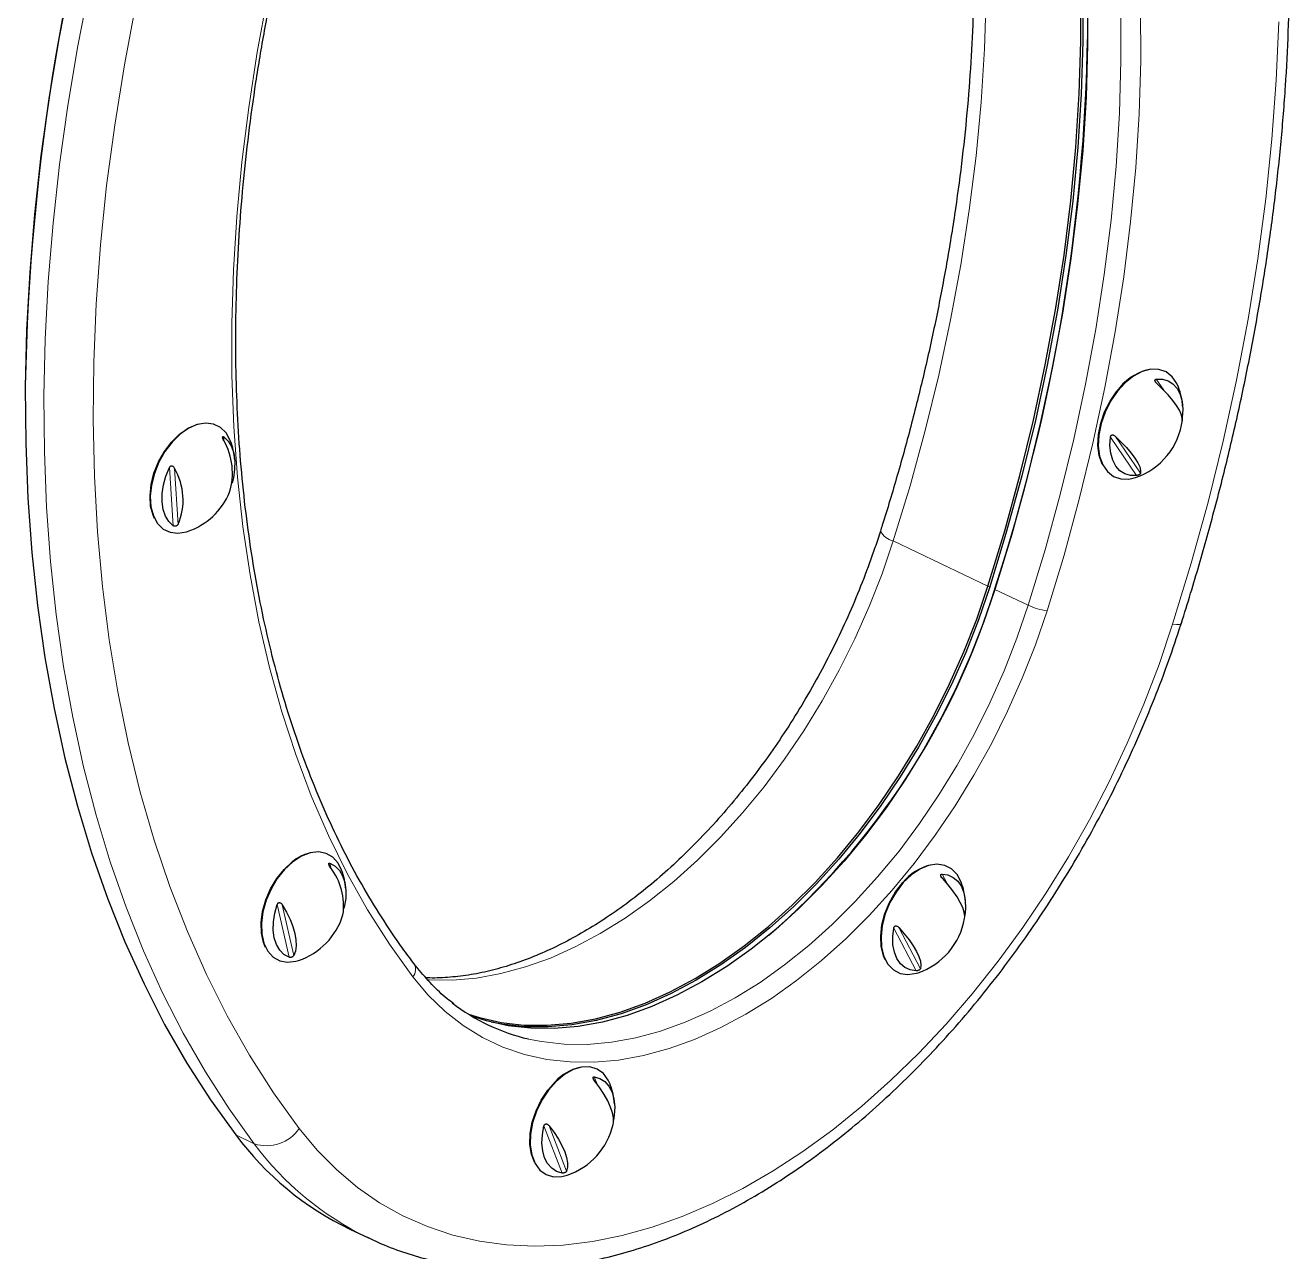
# Model space of a CAD drawing. Header units: millimetres. Extents: x -218071 to -203542, y 15363 to 51382.
# Drawn here: x -216902 to -216883.86, y 50981.43 to 50999.03 of the extents above; entities that cross this region are included whole.
import ezdxf

# ---------------------------------------------------------------- set-up
doc = ezdxf.new("R2010")
doc.units = ezdxf.units.MM
doc.header["$LTSCALE"] = 4
doc.layers.add('TPF-EQUIPEMENT', color=7, linetype='Continuous')

msp = doc.modelspace()

# ---------------------------------------------------------------- linework, layer by layer
at = {"layer": 'TPF-EQUIPEMENT', "color": 8, "linetype": 'Continuous', "lineweight": 18}
for p, q in [((-216885.771, 50993.952), (-216885.664, 50993.795)), ((-216885.399, 50993.405), (-216885.397, 50993.402)), ((-216899.155, 50993.124), (-216899.152, 50993.066)), ((-216886.054, 50992.571), (-216886.429, 50993.121)), ((-216886.357, 50993.132), (-216885.996, 50992.602)), ((-216899.88, 50991.849), (-216899.934, 50992.684)), ((-216899.862, 50992.671), (-216899.81, 50991.868)), ((-216888.186, 50990.983), (-216889.545, 50991.63)), ((-216888.159, 50990.974), (-216888.186, 50990.983)), ((-216888.087, 50990.936), (-216888.088, 50990.941)), ((-216887.608, 50990.708), (-216888.087, 50990.936)), ((-216897.63, 50987.004), (-216897.616, 50986.943)), ((-216888.846, 50986.847), (-216888.779, 50986.721)), ((-216898.217, 50985.655), (-216898.387, 50986.412)), ((-216898.314, 50986.408), (-216898.151, 50985.679)), ((-216889.216, 50985.46), (-216889.538, 50986.074)), ((-216889.465, 50986.081), (-216889.155, 50985.49)), ((-216893.836, 50983.938), (-216893.795, 50983.834)), ((-216894.296, 50982.557), (-216894.559, 50983.233)), ((-216894.486, 50983.235), (-216894.233, 50982.585)), ((-216898.716, 50982.978), (-216898.983, 50983.105))]:
    msp.add_line(p, q, dxfattribs=at)
at = {"layer": 'TPF-EQUIPEMENT', "color": 7, "linetype": 'Continuous', "lineweight": 25}
for p, q in [((-216902.003, 50993.863), (-216902.003, 50993.85)), ((-216897.347, 50981.752), (-216897.079, 50981.625)), ((-216897.079, 50981.625), (-216897.093, 50981.632))]:
    msp.add_line(p, q, dxfattribs=at)
at = {"layer": 'TPF-EQUIPEMENT', "color": 7, "linetype": 'Continuous', "lineweight": 25, "flags": 128}
for points in [[(-216901.348, 50999.724), (-216901.516, 50998.865), (-216901.659, 50998.01), (-216901.778, 50997.16), (-216901.871, 50996.317), (-216901.94, 50995.482), (-216901.984, 50994.656), (-216902.003, 50993.84), (-216901.997, 50993.035), (-216901.965, 50992.244), (-216901.909, 50991.466), (-216901.827, 50990.703), (-216901.721, 50989.956), (-216901.59, 50989.226), (-216901.435, 50988.515), (-216901.255, 50987.823), (-216901.051, 50987.152), (-216900.824, 50986.502), (-216900.573, 50985.875), (-216900.299, 50985.271), (-216900.003, 50984.691), (-216899.685, 50984.136), (-216899.344, 50983.607), (-216898.983, 50983.105)], [(-216888.186, 50990.983), (-216887.945, 50991.776), (-216887.728, 50992.571), (-216887.534, 50993.365), (-216887.363, 50994.158), (-216887.217, 50994.947), (-216887.095, 50995.732), (-216886.998, 50996.512), (-216886.925, 50997.284), (-216886.877, 50998.047), (-216886.855, 50998.801), (-216886.857, 50999.543)], [(-216886.828, 50999.544), (-216886.826, 50998.8), (-216886.849, 50998.046), (-216886.897, 50997.282), (-216886.97, 50996.509), (-216887.067, 50995.729), (-216887.189, 50994.943), (-216887.335, 50994.153), (-216887.506, 50993.359), (-216887.7, 50992.564), (-216887.918, 50991.769), (-216888.159, 50990.974)], [(-216886.758, 50999.496), (-216886.756, 50998.754), (-216886.779, 50998), (-216886.827, 50997.237), (-216886.899, 50996.465), (-216886.997, 50995.685), (-216887.118, 50994.9), (-216887.265, 50994.111), (-216887.435, 50993.318), (-216887.629, 50992.524), (-216887.846, 50991.729), (-216888.087, 50990.936)], [(-216885.453, 50993.839), (-216885.474, 50993.889), (-216885.542, 50993.988), (-216885.629, 50994.057), (-216885.734, 50994.093), (-216885.85, 50994.095), (-216885.973, 50994.062), (-216886.097, 50993.997), (-216886.218, 50993.901), (-216886.329, 50993.779), (-216886.427, 50993.637), (-216886.506, 50993.48), (-216886.563, 50993.315), (-216886.596, 50993.151), (-216886.603, 50992.993), (-216886.584, 50992.849), (-216886.54, 50992.724), (-216886.473, 50992.626), (-216886.386, 50992.557), (-216886.281, 50992.52), (-216886.165, 50992.518), (-216886.071, 50992.54)], [(-216885.771, 50993.952), (-216885.683, 50993.952), (-216885.602, 50993.929), (-216885.531, 50993.884), (-216885.473, 50993.818), (-216885.429, 50993.734), (-216885.401, 50993.634), (-216885.39, 50993.522), (-216885.397, 50993.402)], [(-216885.398, 50993.358), (-216885.398, 50993.399), (-216885.412, 50993.45), (-216885.439, 50993.509), (-216885.481, 50993.576), (-216885.534, 50993.649), (-216885.6, 50993.726), (-216885.675, 50993.806), (-216885.759, 50993.887)], [(-216886.542, 50992.728), (-216886.546, 50992.735), (-216886.59, 50992.858), (-216886.608, 50993.001), (-216886.601, 50993.157), (-216886.568, 50993.321), (-216886.512, 50993.483), (-216886.433, 50993.639), (-216886.337, 50993.779)], [(-216900.147, 50991.954), (-216900.169, 50992.001), (-216900.204, 50992.132), (-216900.213, 50992.28), (-216900.197, 50992.44), (-216900.156, 50992.603), (-216900.091, 50992.764), (-216900.006, 50992.915), (-216899.905, 50993.05), (-216899.79, 50993.162), (-216899.669, 50993.246)], [(-216899.058, 50993.064), (-216899.061, 50993.073), (-216899.121, 50993.182), (-216899.201, 50993.261), (-216899.3, 50993.309), (-216899.413, 50993.323), (-216899.534, 50993.303), (-216899.659, 50993.248), (-216899.781, 50993.163), (-216899.897, 50993.05), (-216899.999, 50992.914), (-216900.085, 50992.761), (-216900.15, 50992.599), (-216900.192, 50992.433), (-216900.209, 50992.272), (-216900.199, 50992.122), (-216900.163, 50991.991), (-216900.104, 50991.882), (-216900.023, 50991.802), (-216899.924, 50991.755), (-216899.812, 50991.74), (-216899.691, 50991.761), (-216899.676, 50991.766)], [(-216899.669, 50993.246), (-216899.546, 50993.3), (-216899.501, 50993.312)], [(-216899.155, 50993.124), (-216899.093, 50993.064), (-216899.045, 50992.985), (-216899.012, 50992.89), (-216898.997, 50992.782), (-216898.998, 50992.663), (-216899.016, 50992.539), (-216899.036, 50992.461)], [(-216886.054, 50992.571), (-216886.142, 50992.571), (-216886.224, 50992.594), (-216886.294, 50992.639), (-216886.353, 50992.705), (-216886.396, 50992.789), (-216886.424, 50992.889), (-216886.435, 50993), (-216886.429, 50993.121)], [(-216886.357, 50993.132), (-216886.273, 50993.05), (-216886.197, 50992.97), (-216886.132, 50992.893), (-216886.078, 50992.82), (-216886.037, 50992.753), (-216886.009, 50992.694), (-216885.995, 50992.643), (-216885.996, 50992.602)], [(-216899.88, 50991.849), (-216899.942, 50991.909), (-216899.99, 50991.988), (-216900.023, 50992.083), (-216900.038, 50992.192), (-216900.037, 50992.31), (-216900.019, 50992.435), (-216899.984, 50992.56), (-216899.934, 50992.684)], [(-216895.644, 50984.838), (-216895.484, 50984.788), (-216895.171, 50984.719), (-216894.846, 50984.682), (-216894.511, 50984.679), (-216894.168, 50984.709), (-216893.819, 50984.772), (-216893.465, 50984.868), (-216893.108, 50984.997), (-216892.749, 50985.157), (-216892.391, 50985.348), (-216892.035, 50985.569), (-216891.683, 50985.819), (-216891.337, 50986.097), (-216890.998, 50986.401), (-216890.668, 50986.73), (-216890.348, 50987.082), (-216890.041, 50987.455), (-216889.747, 50987.849), (-216889.469, 50988.26), (-216889.207, 50988.687), (-216888.963, 50989.127), (-216888.737, 50989.58), (-216888.532, 50990.041), (-216888.348, 50990.509), (-216888.186, 50990.983)], [(-216888.087, 50990.936), (-216888.249, 50990.462), (-216888.433, 50989.994), (-216888.639, 50989.533), (-216888.864, 50989.08), (-216889.108, 50988.64), (-216889.37, 50988.213), (-216889.649, 50987.802), (-216889.942, 50987.408), (-216890.249, 50987.035), (-216890.569, 50986.683), (-216890.899, 50986.354), (-216891.238, 50986.05), (-216891.584, 50985.772), (-216891.936, 50985.522), (-216892.292, 50985.301), (-216892.65, 50985.11), (-216893.009, 50984.95), (-216893.366, 50984.821), (-216893.72, 50984.725), (-216894.07, 50984.662), (-216894.413, 50984.632), (-216894.747, 50984.635), (-216895.072, 50984.672), (-216895.385, 50984.741), (-216895.597, 50984.81)], [(-216888.159, 50990.974), (-216888.321, 50990.5), (-216888.506, 50990.03), (-216888.712, 50989.568), (-216888.938, 50989.114), (-216889.183, 50988.672), (-216889.445, 50988.244), (-216889.725, 50987.832), (-216890.019, 50987.438), (-216890.327, 50987.063), (-216890.647, 50986.71), (-216890.978, 50986.38), (-216891.318, 50986.075), (-216891.666, 50985.797), (-216892.019, 50985.546), (-216892.376, 50985.324), (-216892.735, 50985.133), (-216893.094, 50984.972), (-216893.453, 50984.843), (-216893.808, 50984.747), (-216894.158, 50984.684), (-216894.502, 50984.654), (-216894.837, 50984.657), (-216895.163, 50984.693), (-216895.315, 50984.723)], [(-216898.553, 50985.796), (-216898.583, 50985.867), (-216898.614, 50986.002), (-216898.618, 50986.153), (-216898.597, 50986.313), (-216898.551, 50986.477), (-216898.482, 50986.637), (-216898.394, 50986.785), (-216898.289, 50986.916), (-216898.174, 50987.023)], [(-216897.464, 50986.907), (-216897.513, 50987.005), (-216897.59, 50987.091), (-216897.686, 50987.145), (-216897.796, 50987.166), (-216897.916, 50987.152), (-216898.041, 50987.104), (-216898.164, 50987.024), (-216898.281, 50986.916), (-216898.387, 50986.784), (-216898.476, 50986.634), (-216898.546, 50986.473), (-216898.592, 50986.308), (-216898.613, 50986.145), (-216898.609, 50985.993), (-216898.578, 50985.857), (-216898.523, 50985.744), (-216898.446, 50985.658), (-216898.35, 50985.604), (-216898.24, 50985.583), (-216898.12, 50985.597), (-216898.082, 50985.608)], [(-216897.63, 50987.004), (-216897.557, 50986.963), (-216897.495, 50986.902), (-216897.448, 50986.822), (-216897.417, 50986.726), (-216897.402, 50986.616), (-216897.404, 50986.497), (-216897.424, 50986.373), (-216897.429, 50986.353)], [(-216888.571, 50986.731), (-216888.571, 50986.731), (-216888.629, 50986.842), (-216888.708, 50986.924), (-216888.806, 50986.974), (-216888.918, 50986.99), (-216889.038, 50986.972), (-216889.163, 50986.92), (-216889.286, 50986.837), (-216889.402, 50986.726), (-216889.506, 50986.591), (-216889.593, 50986.44), (-216889.66, 50986.278), (-216889.703, 50986.112), (-216889.721, 50985.951), (-216889.714, 50985.8), (-216889.68, 50985.666), (-216889.622, 50985.556), (-216889.543, 50985.474), (-216889.445, 50985.424), (-216889.334, 50985.407), (-216889.213, 50985.425), (-216889.189, 50985.433)], [(-216888.846, 50986.847), (-216888.76, 50986.836), (-216888.684, 50986.802), (-216888.619, 50986.746), (-216888.568, 50986.671), (-216888.532, 50986.579), (-216888.512, 50986.473), (-216888.509, 50986.357), (-216888.52, 50986.255)], [(-216889.66, 50985.619), (-216889.685, 50985.677), (-216889.719, 50985.809), (-216889.726, 50985.958), (-216889.708, 50986.118), (-216889.665, 50986.282), (-216889.599, 50986.443), (-216889.513, 50986.593), (-216889.41, 50986.726)], [(-216888.522, 50986.21), (-216888.52, 50986.242), (-216888.527, 50986.3), (-216888.548, 50986.367), (-216888.583, 50986.442), (-216888.63, 50986.523), (-216888.689, 50986.608), (-216888.758, 50986.695), (-216888.836, 50986.784)], [(-216898.217, 50985.655), (-216898.29, 50985.695), (-216898.352, 50985.757), (-216898.399, 50985.837), (-216898.43, 50985.933), (-216898.445, 50986.043), (-216898.442, 50986.161), (-216898.423, 50986.286), (-216898.387, 50986.412)], [(-216898.314, 50986.408), (-216898.253, 50986.303), (-216898.202, 50986.199), (-216898.162, 50986.096), (-216898.134, 50985.997), (-216898.119, 50985.904), (-216898.117, 50985.819), (-216898.127, 50985.744), (-216898.151, 50985.679)], [(-216889.216, 50985.46), (-216889.301, 50985.472), (-216889.378, 50985.506), (-216889.443, 50985.561), (-216889.494, 50985.636), (-216889.53, 50985.728), (-216889.55, 50985.834), (-216889.552, 50985.951), (-216889.538, 50986.074)], [(-216889.465, 50986.081), (-216889.387, 50985.992), (-216889.318, 50985.905), (-216889.259, 50985.82), (-216889.212, 50985.739), (-216889.178, 50985.664), (-216889.156, 50985.597), (-216889.149, 50985.538), (-216889.155, 50985.49)], [(-216893.606, 50983.825), (-216893.635, 50983.89), (-216893.705, 50983.985), (-216893.795, 50984.05), (-216893.901, 50984.081), (-216894.019, 50984.079), (-216894.142, 50984.042), (-216894.266, 50983.972), (-216894.386, 50983.873), (-216894.496, 50983.748), (-216894.591, 50983.603), (-216894.668, 50983.445), (-216894.722, 50983.28), (-216894.752, 50983.116), (-216894.755, 50982.96), (-216894.733, 50982.818), (-216894.686, 50982.696), (-216894.616, 50982.601), (-216894.526, 50982.536), (-216894.42, 50982.504), (-216894.303, 50982.507), (-216894.224, 50982.527)], [(-216893.836, 50983.938), (-216893.755, 50983.915), (-216893.684, 50983.87), (-216893.626, 50983.804), (-216893.582, 50983.72), (-216893.554, 50983.62), (-216893.543, 50983.509), (-216893.55, 50983.388), (-216893.561, 50983.316)], [(-216894.696, 50982.715), (-216894.738, 50982.827), (-216894.76, 50982.968), (-216894.756, 50983.123), (-216894.727, 50983.286), (-216894.673, 50983.449), (-216894.598, 50983.605), (-216894.504, 50983.749), (-216894.395, 50983.872)], [(-216893.567, 50983.255), (-216893.563, 50983.282), (-216893.563, 50983.348), (-216893.577, 50983.422), (-216893.604, 50983.505), (-216893.644, 50983.594), (-216893.695, 50983.686), (-216893.757, 50983.781), (-216893.828, 50983.877)], [(-216894.296, 50982.557), (-216894.377, 50982.581), (-216894.448, 50982.626), (-216894.506, 50982.692), (-216894.55, 50982.776), (-216894.577, 50982.875), (-216894.588, 50982.987), (-216894.582, 50983.108), (-216894.559, 50983.233)], [(-216894.486, 50983.235), (-216894.414, 50983.14), (-216894.352, 50983.045), (-216894.301, 50982.952), (-216894.261, 50982.864), (-216894.234, 50982.781), (-216894.22, 50982.706), (-216894.22, 50982.64), (-216894.233, 50982.585)]]:
    msp.add_lwpolyline(points, dxfattribs=at)
at = {"layer": 'TPF-EQUIPEMENT', "color": 8, "linetype": 'Continuous', "lineweight": 18, "flags": 128}
for points in [[(-216896.441, 50985.373), (-216896.776, 50985.841), (-216897.09, 50986.336), (-216897.382, 50986.856), (-216897.652, 50987.402), (-216897.899, 50987.971), (-216898.122, 50988.564), (-216898.322, 50989.179), (-216898.498, 50989.814), (-216898.65, 50990.47), (-216898.777, 50991.144), (-216898.88, 50991.836), (-216898.957, 50992.545), (-216899.01, 50993.268), (-216899.037, 50994.005), (-216899.039, 50994.755), (-216899.016, 50995.516), (-216898.968, 50996.287), (-216898.895, 50997.067), (-216898.796, 50997.854), (-216898.673, 50998.646), (-216898.526, 50999.444), (-216898.459, 50999.768)], [(-216898.716, 50982.978), (-216899.077, 50983.48), (-216899.417, 50984.008), (-216899.735, 50984.563), (-216900.032, 50985.143), (-216900.305, 50985.747), (-216900.556, 50986.375), (-216900.784, 50987.025), (-216900.987, 50987.696), (-216901.167, 50988.388), (-216901.322, 50989.099), (-216901.453, 50989.828), (-216901.56, 50990.575), (-216901.641, 50991.338), (-216901.698, 50992.116), (-216901.729, 50992.908), (-216901.735, 50993.712), (-216901.716, 50994.528), (-216901.673, 50995.355), (-216901.604, 50996.19), (-216901.51, 50997.033), (-216901.391, 50997.883), (-216901.248, 50998.737), (-216901.081, 50999.596)], [(-216900.414, 50999.337), (-216900.58, 50998.465), (-216900.72, 50997.597), (-216900.835, 50996.735), (-216900.923, 50995.88), (-216900.984, 50995.034), (-216901.02, 50994.197), (-216901.029, 50993.372), (-216901.011, 50992.56), (-216900.967, 50991.762), (-216900.896, 50990.979), (-216900.799, 50990.212), (-216900.676, 50989.463), (-216900.527, 50988.733), (-216900.353, 50988.023), (-216900.152, 50987.335), (-216899.927, 50986.669), (-216899.677, 50986.026), (-216899.403, 50985.408), (-216899.105, 50984.815), (-216898.783, 50984.248), (-216898.439, 50983.709), (-216898.072, 50983.198)], [(-216888.214, 50999.448), (-216888.237, 50998.694), (-216888.285, 50997.931), (-216888.357, 50997.159), (-216888.455, 50996.38), (-216888.577, 50995.595), (-216888.723, 50994.805), (-216888.893, 50994.012), (-216889.087, 50993.218), (-216889.305, 50992.423), (-216889.545, 50991.63)], [(-216887.608, 50990.708), (-216887.367, 50991.501), (-216887.15, 50992.296), (-216886.956, 50993.09), (-216886.786, 50993.883), (-216886.639, 50994.672), (-216886.518, 50995.457), (-216886.42, 50996.237), (-216886.348, 50997.009), (-216886.3, 50997.772), (-216886.277, 50998.526), (-216886.279, 50999.268)], [(-216885.996, 50999.272), (-216885.994, 50998.522), (-216886.017, 50997.761), (-216886.065, 50996.99), (-216886.139, 50996.21), (-216886.237, 50995.423), (-216886.36, 50994.631), (-216886.508, 50993.833), (-216886.68, 50993.033), (-216886.876, 50992.231), (-216887.095, 50991.428), (-216887.338, 50990.627)], [(-216885.536, 50990.434), (-216885.269, 50991.31), (-216885.028, 50992.187), (-216884.811, 50993.064), (-216884.619, 50993.94), (-216884.453, 50994.812), (-216884.313, 50995.68), (-216884.199, 50996.542), (-216884.111, 50997.397), (-216884.049, 50998.244), (-216884.014, 50999.08)], [(-216889.545, 50991.63), (-216889.707, 50991.157), (-216889.892, 50990.688), (-216890.097, 50990.227), (-216890.322, 50989.775), (-216890.566, 50989.334), (-216890.828, 50988.907), (-216891.107, 50988.496), (-216891.4, 50988.103), (-216891.708, 50987.729), (-216892.027, 50987.377), (-216892.357, 50987.048), (-216892.696, 50986.744), (-216893.043, 50986.466), (-216893.395, 50986.216), (-216893.75, 50985.995), (-216894.109, 50985.804), (-216894.467, 50985.644), (-216894.824, 50985.516), (-216895.179, 50985.42), (-216895.528, 50985.356), (-216895.871, 50985.326), (-216896.205, 50985.33), (-216896.233, 50985.331)], [(-216887.338, 50990.627), (-216887.505, 50990.14), (-216887.694, 50989.659), (-216887.905, 50989.185), (-216888.137, 50988.72), (-216888.388, 50988.267), (-216888.657, 50987.829), (-216888.943, 50987.406), (-216889.245, 50987.002), (-216889.561, 50986.618), (-216889.889, 50986.256), (-216890.228, 50985.918), (-216890.577, 50985.606), (-216890.933, 50985.32), (-216891.294, 50985.063), (-216891.66, 50984.836), (-216892.028, 50984.64), (-216892.397, 50984.475), (-216892.764, 50984.343), (-216893.128, 50984.244), (-216893.487, 50984.18), (-216893.839, 50984.149), (-216894.183, 50984.152), (-216894.517, 50984.189), (-216894.839, 50984.261), (-216895.147, 50984.366), (-216895.441, 50984.504), (-216895.719, 50984.675), (-216895.979, 50984.878), (-216896.22, 50985.111), (-216896.441, 50985.373)], [(-216894.782, 50984.481), (-216894.593, 50984.444), (-216894.268, 50984.407), (-216893.934, 50984.404), (-216893.591, 50984.434), (-216893.241, 50984.497), (-216892.887, 50984.593), (-216892.53, 50984.722), (-216892.171, 50984.882), (-216891.813, 50985.073), (-216891.457, 50985.294), (-216891.105, 50985.544), (-216890.759, 50985.822), (-216890.42, 50986.126), (-216890.09, 50986.455), (-216889.77, 50986.807), (-216889.463, 50987.18), (-216889.17, 50987.574), (-216888.891, 50987.985), (-216888.629, 50988.412), (-216888.385, 50988.852), (-216888.16, 50989.305), (-216887.954, 50989.766), (-216887.77, 50990.234), (-216887.608, 50990.708)], [(-216885.536, 50990.434), (-216885.479, 50990.43), (-216885.439, 50990.433), (-216885.416, 50990.443), (-216885.411, 50990.45)], [(-216898.072, 50983.198), (-216897.813, 50982.886), (-216897.533, 50982.603), (-216897.234, 50982.351), (-216896.917, 50982.131), (-216896.582, 50981.943), (-216896.231, 50981.788), (-216895.865, 50981.667), (-216895.486, 50981.579), (-216895.095, 50981.526), (-216894.693, 50981.508), (-216894.282, 50981.524), (-216893.863, 50981.575), (-216893.438, 50981.66), (-216893.008, 50981.78), (-216892.574, 50981.933), (-216892.139, 50982.119), (-216891.705, 50982.337), (-216891.271, 50982.588), (-216890.841, 50982.868), (-216890.415, 50983.179), (-216889.995, 50983.518), (-216889.583, 50983.885), (-216889.18, 50984.278), (-216888.788, 50984.695), (-216888.407, 50985.136), (-216888.04, 50985.598), (-216887.688, 50986.08), (-216887.352, 50986.58), (-216887.032, 50987.097), (-216886.731, 50987.628), (-216886.449, 50988.172), (-216886.188, 50988.726), (-216885.948, 50989.289), (-216885.73, 50989.859), (-216885.536, 50990.434)]]:
    msp.add_lwpolyline(points, dxfattribs=at)
at = {"layer": 'TPF-EQUIPEMENT', "color": 7, "linetype": 'Continuous', "lineweight": 25}
for centre, radius, start, end in [((-216870.002, 50993.287), 32.006, 161.9973, 178.9674), ((-216913.683, 50999.322), 26.931, 341.8691, 359.0955), ((-216885.689, 50993.318), 0.796, 105.0932, 144.5566), ((-216886.389, 50993.488), 1, 4.3746, 20.5155), ((-216886.389, 50993.488), 1, 288.5659, 352.932), ((-216899.971, 50992.604), 0.941, 343.074, 29.8109), ((-216899.994, 50992.714), 1, 4.3746, 20.5155), ((-216900.624, 50992.219), 0.886, 336.6865, 30.7154), ((-216899.994, 50992.714), 1, 288.5659, 337.4484), ((-216898.344, 50994.091), 10.729, 310.8113, 342.9242), ((-216897.769, 50986.538), 0.631, 102.6014, 129.8578), ((-216898.328, 50986.393), 0.894, 351.6121, 38.1858), ((-216898.4, 50986.556), 1, 4.3746, 20.5155), ((-216888.833, 50986.26), 0.741, 104.1125, 141.0657), ((-216889.508, 50986.381), 1, 4.3746, 20.5155), ((-216898.4, 50986.556), 1, 288.5659, 342.939), ((-216889.508, 50986.381), 1, 288.5659, 350.1837), ((-216894.136, 50987.262), 2.854, 232.4791, 256.9233), ((-216893.877, 50983.378), 0.716, 103.9258, 136.3315), ((-216894.543, 50983.475), 1, 4.3746, 20.5155), ((-216894.543, 50983.475), 1, 288.5659, 347.3011), ((-216895.401, 50985.772), 4.466, 216.6751, 244.1784)]:
    msp.add_arc(centre, radius, start, end, dxfattribs=at)
at = {"layer": 'TPF-EQUIPEMENT', "color": 8, "linetype": 'Continuous', "lineweight": 18}
for centre, radius, start, end in [((-216889.481, 50991.908), 0.285, 208.8118, 256.9606), ((-216887.194, 50991.597), 0.981, 245.0542, 261.5609), ((-216896.558, 50985.479), 0.158, 317.8019, 31.0475), ((-216898.539, 50983.511), 0.562, 251.6898, 326.1704), ((-216895.133, 50985.646), 4.468, 216.6778, 243.9713)]:
    msp.add_arc(centre, radius, start, end, dxfattribs=at)
at = {"layer": 'TPF-EQUIPEMENT', "color": 7, "linetype": 'Continuous', "lineweight": 25}
for points, knots in [([(-216885.411, 50990.45), (-216885.366, 50990.593), (-216885.236, 50991.008), (-216885.037, 50991.695), (-216884.82, 50992.512), (-216884.624, 50993.329), (-216884.451, 50994.144), (-216884.299, 50994.956), (-216884.169, 50995.765), (-216884.061, 50996.57), (-216883.975, 50997.368), (-216883.912, 50998.16), (-216883.872, 50998.945), (-216883.854, 50999.72), (-216883.859, 51000.486), (-216883.887, 51001.24), (-216883.937, 51001.983), (-216884.01, 51002.713), (-216884.106, 51003.43), (-216884.225, 51004.131), (-216884.365, 51004.817), (-216884.528, 51005.486), (-216884.714, 51006.137), (-216884.921, 51006.77), (-216885.149, 51007.383), (-216885.399, 51007.977), (-216885.67, 51008.549), (-216885.962, 51009.099), (-216886.274, 51009.626), (-216886.591, 51010.11), (-216886.812, 51010.409), (-216886.916, 51010.549)], [0, 0, 0, 0, 0.018565, 0.053756, 0.088951, 0.124149, 0.159351, 0.194558, 0.22977, 0.264986, 0.300208, 0.335435, 0.370667, 0.405904, 0.441146, 0.476392, 0.511642, 0.546894, 0.582148, 0.6174, 0.65265, 0.687894, 0.723129, 0.758352, 0.793558, 0.828743, 0.863903, 0.899031, 0.934124, 0.969176, 1, 1, 1, 1]), ([(-216890.915, 51008.841), (-216890.861, 51008.769), (-216890.703, 51008.557), (-216890.454, 51008.187), (-216890.174, 51007.723), (-216889.913, 51007.237), (-216889.672, 51006.728), (-216889.451, 51006.198), (-216889.249, 51005.648), (-216889.068, 51005.079), (-216888.908, 51004.49), (-216888.768, 51003.884), (-216888.65, 51003.26), (-216888.553, 51002.621), (-216888.478, 51001.966), (-216888.424, 51001.298), (-216888.392, 51000.616), (-216888.382, 50999.922), (-216888.395, 50999.217), (-216888.429, 50998.503), (-216888.485, 50997.779), (-216888.563, 50997.048), (-216888.663, 50996.311), (-216888.785, 50995.568), (-216888.928, 50994.821), (-216889.093, 50994.071), (-216889.279, 50993.32), (-216889.482, 50992.581), (-216889.637, 50992.064), (-216889.722, 50991.799), (-216889.731, 50991.77)], [0, 0, 0, 0, 0.01956, 0.057526, 0.095427, 0.133251, 0.171008, 0.208708, 0.246362, 0.283978, 0.321566, 0.359132, 0.396684, 0.434225, 0.471762, 0.509296, 0.54683, 0.584367, 0.621908, 0.659455, 0.697008, 0.734567, 0.772134, 0.809708, 0.84729, 0.884877, 0.922471, 0.960071, 0.995698, 1, 1, 1, 1]), ([(-216896.423, 50985.561), (-216896.478, 50985.636), (-216896.64, 50985.852), (-216896.894, 50986.229), (-216897.178, 50986.7), (-216897.443, 50987.194), (-216897.687, 50987.71), (-216897.912, 50988.247), (-216898.116, 50988.804), (-216898.299, 50989.381), (-216898.461, 50989.976), (-216898.602, 50990.589), (-216898.721, 50991.219), (-216898.818, 50991.864), (-216898.893, 50992.525), (-216898.946, 50993.199), (-216898.977, 50993.886), (-216898.986, 50994.584), (-216898.972, 50995.293), (-216898.937, 50996.012), (-216898.879, 50996.739), (-216898.798, 50997.473), (-216898.696, 50998.213), (-216898.572, 50998.958), (-216898.426, 50999.706), (-216898.259, 51000.458), (-216898.07, 51001.21), (-216897.867, 51001.944), (-216897.717, 51002.426), (-216897.645, 51002.657)], [0, 0, 0, 0, 0.019813, 0.057739, 0.095645, 0.133526, 0.171385, 0.209224, 0.247048, 0.28486, 0.322661, 0.360455, 0.398243, 0.436028, 0.473811, 0.511593, 0.549376, 0.587158, 0.624942, 0.662728, 0.700516, 0.738306, 0.776099, 0.813894, 0.851691, 0.889491, 0.927292, 0.965096, 1, 1, 1, 1]), ([(-216885.759, 50993.887), (-216885.767, 50993.895), (-216885.777, 50993.905), (-216885.786, 50993.921), (-216885.789, 50993.931), (-216885.79, 50993.938), (-216885.787, 50993.945), (-216885.781, 50993.95), (-216885.775, 50993.952), (-216885.771, 50993.952)], [0, 0, 0, 0, 0.334961, 0.443033, 0.551969, 0.635663, 0.719311, 0.833198, 1, 1, 1, 1]), ([(-216885.397, 50993.402), (-216885.397, 50993.397), (-216885.398, 50993.388), (-216885.399, 50993.376), (-216885.4, 50993.369), (-216885.4, 50993.366), (-216885.4, 50993.366)], [0, 0, 0, 0, 0.4292786, 0.7200762, 0.9525115, 1, 1, 1, 1]), ([(-216899.154, 50993.072), (-216899.159, 50993.082), (-216899.165, 50993.096), (-216899.17, 50993.112), (-216899.171, 50993.121), (-216899.17, 50993.126), (-216899.168, 50993.129), (-216899.163, 50993.129), (-216899.158, 50993.126), (-216899.155, 50993.124)], [0, 0, 0, 0, 0.334961, 0.443033, 0.551969, 0.635663, 0.719311, 0.833198, 1, 1, 1, 1]), ([(-216886.429, 50993.121), (-216886.428, 50993.126), (-216886.426, 50993.134), (-216886.42, 50993.144), (-216886.413, 50993.15), (-216886.405, 50993.153), (-216886.394, 50993.153), (-216886.38, 50993.149), (-216886.367, 50993.141), (-216886.359, 50993.134), (-216886.357, 50993.132)], [0, 0, 0, 0, 0.162591, 0.272732, 0.360768, 0.449106, 0.532458, 0.668131, 0.902571, 1, 1, 1, 1]), ([(-216899.934, 50992.684), (-216899.931, 50992.689), (-216899.927, 50992.697), (-216899.918, 50992.705), (-216899.909, 50992.709), (-216899.9, 50992.709), (-216899.89, 50992.706), (-216899.878, 50992.697), (-216899.868, 50992.684), (-216899.864, 50992.674), (-216899.862, 50992.671)], [0, 0, 0, 0, 0.162591, 0.272732, 0.360768, 0.449106, 0.532458, 0.668131, 0.902571, 1, 1, 1, 1]), ([(-216885.996, 50992.602), (-216885.997, 50992.598), (-216885.999, 50992.594), (-216886.008, 50992.587), (-216886.015, 50992.582), (-216886.023, 50992.579), (-216886.032, 50992.575), (-216886.043, 50992.572), (-216886.05, 50992.571), (-216886.054, 50992.571)], [0, 0, 0, 0, 0.334961, 0.443033, 0.551969, 0.635663, 0.719311, 0.833198, 1, 1, 1, 1]), ([(-216899.81, 50991.868), (-216899.815, 50991.862), (-216899.82, 50991.854), (-216899.834, 50991.847), (-216899.843, 50991.843), (-216899.852, 50991.842), (-216899.861, 50991.842), (-216899.871, 50991.844), (-216899.877, 50991.847), (-216899.88, 50991.849)], [0, 0, 0, 0, 0.334961, 0.443033, 0.551969, 0.635663, 0.719311, 0.833198, 1, 1, 1, 1]), ([(-216889.731, 50991.77), (-216889.756, 50991.692), (-216889.83, 50991.466), (-216889.967, 50991.091), (-216890.148, 50990.65), (-216890.347, 50990.216), (-216890.564, 50989.79), (-216890.797, 50989.375), (-216891.044, 50988.972), (-216891.306, 50988.583), (-216891.581, 50988.21), (-216891.867, 50987.855), (-216892.162, 50987.518), (-216892.467, 50987.202), (-216892.778, 50986.908), (-216893.095, 50986.637), (-216893.416, 50986.39), (-216893.74, 50986.168), (-216894.064, 50985.972), (-216894.388, 50985.802), (-216894.709, 50985.66), (-216895.026, 50985.544), (-216895.339, 50985.456), (-216895.645, 50985.394), (-216895.944, 50985.363), (-216896.146, 50985.353), (-216896.246, 50985.36), (-216896.252, 50985.361)], [0, 0, 0, 0, 0.02214, 0.064622, 0.107122, 0.14963, 0.19214, 0.234643, 0.277133, 0.319601, 0.362043, 0.404451, 0.44682, 0.489146, 0.531426, 0.573659, 0.615846, 0.657993, 0.700113, 0.742224, 0.784346, 0.826517, 0.868789, 0.911235, 0.953943, 0.997018, 1, 1, 1, 1]), ([(-216897.093, 50981.635), (-216897.013, 50981.597), (-216896.82, 50981.505), (-216896.498, 50981.391), (-216896.132, 50981.291), (-216895.754, 50981.222), (-216895.367, 50981.181), (-216894.971, 50981.171), (-216894.568, 50981.191), (-216894.158, 50981.241), (-216893.743, 50981.321), (-216893.324, 50981.431), (-216892.903, 50981.57), (-216892.48, 50981.739), (-216892.057, 50981.936), (-216891.636, 50982.162), (-216891.217, 50982.415), (-216890.802, 50982.694), (-216890.393, 50982.999), (-216889.99, 50983.328), (-216889.595, 50983.681), (-216889.209, 50984.056), (-216888.832, 50984.453), (-216888.466, 50984.869), (-216888.112, 50985.305), (-216887.771, 50985.757), (-216887.444, 50986.226), (-216887.132, 50986.71), (-216886.835, 50987.207), (-216886.555, 50987.716), (-216886.292, 50988.235), (-216886.047, 50988.764), (-216885.821, 50989.3), (-216885.618, 50989.832), (-216885.486, 50990.216), (-216885.421, 50990.42), (-216885.411, 50990.45)], [0, 0, 0, 0, 0.020845, 0.050499, 0.080167, 0.109887, 0.139693, 0.16961, 0.199653, 0.229828, 0.26013, 0.290548, 0.321066, 0.351665, 0.382327, 0.413035, 0.443773, 0.474528, 0.505291, 0.536052, 0.566807, 0.597553, 0.628287, 0.659011, 0.689722, 0.720424, 0.751116, 0.7818, 0.812478, 0.843151, 0.873823, 0.904493, 0.935166, 0.965841, 0.994908, 1, 1, 1, 1]), ([(-216897.626, 50986.946), (-216897.632, 50986.956), (-216897.639, 50986.968), (-216897.646, 50986.985), (-216897.647, 50986.994), (-216897.647, 50987), (-216897.644, 50987.004), (-216897.639, 50987.006), (-216897.633, 50987.005), (-216897.63, 50987.004)], [0, 0, 0, 0, 0.334961, 0.443033, 0.551969, 0.635663, 0.719311, 0.833198, 1, 1, 1, 1]), ([(-216888.836, 50986.784), (-216888.843, 50986.792), (-216888.853, 50986.803), (-216888.861, 50986.82), (-216888.864, 50986.829), (-216888.864, 50986.836), (-216888.861, 50986.842), (-216888.855, 50986.847), (-216888.849, 50986.847), (-216888.846, 50986.847)], [0, 0, 0, 0, 0.334961, 0.443033, 0.551969, 0.635663, 0.719311, 0.833198, 1, 1, 1, 1]), ([(-216898.387, 50986.412), (-216898.385, 50986.417), (-216898.381, 50986.425), (-216898.373, 50986.434), (-216898.365, 50986.439), (-216898.356, 50986.44), (-216898.346, 50986.438), (-216898.333, 50986.431), (-216898.322, 50986.419), (-216898.316, 50986.41), (-216898.314, 50986.408)], [0, 0, 0, 0, 0.162591, 0.272732, 0.360768, 0.449106, 0.532458, 0.668131, 0.902571, 1, 1, 1, 1]), ([(-216889.538, 50986.074), (-216889.536, 50986.079), (-216889.534, 50986.087), (-216889.528, 50986.097), (-216889.52, 50986.103), (-216889.512, 50986.105), (-216889.501, 50986.105), (-216889.487, 50986.1), (-216889.475, 50986.091), (-216889.467, 50986.083), (-216889.465, 50986.081)], [0, 0, 0, 0, 0.162591, 0.272732, 0.360768, 0.449106, 0.532458, 0.668131, 0.902571, 1, 1, 1, 1]), ([(-216898.151, 50985.679), (-216898.154, 50985.674), (-216898.158, 50985.667), (-216898.17, 50985.659), (-216898.179, 50985.655), (-216898.188, 50985.653), (-216898.197, 50985.652), (-216898.208, 50985.652), (-216898.214, 50985.654), (-216898.217, 50985.655)], [0, 0, 0, 0, 0.334961, 0.443033, 0.551969, 0.635663, 0.719311, 0.833198, 1, 1, 1, 1]), ([(-216895.851, 50984.988), (-216895.883, 50985.011), (-216895.995, 50985.093), (-216896.169, 50985.261), (-216896.324, 50985.434), (-216896.406, 50985.539), (-216896.423, 50985.561)], [0, 0, 0, 0, 0.151099, 0.525933, 0.899456, 1, 1, 1, 1]), ([(-216889.155, 50985.49), (-216889.157, 50985.486), (-216889.16, 50985.481), (-216889.17, 50985.473), (-216889.177, 50985.469), (-216889.186, 50985.466), (-216889.195, 50985.463), (-216889.205, 50985.461), (-216889.212, 50985.46), (-216889.216, 50985.46)], [0, 0, 0, 0, 0.334961, 0.443033, 0.551969, 0.635663, 0.719311, 0.833198, 1, 1, 1, 1]), ([(-216893.828, 50983.877), (-216893.835, 50983.886), (-216893.844, 50983.897), (-216893.852, 50983.914), (-216893.854, 50983.923), (-216893.854, 50983.93), (-216893.851, 50983.935), (-216893.845, 50983.939), (-216893.839, 50983.938), (-216893.836, 50983.938)], [0, 0, 0, 0, 0.334961, 0.443033, 0.551969, 0.635663, 0.719311, 0.833198, 1, 1, 1, 1]), ([(-216894.559, 50983.233), (-216894.557, 50983.238), (-216894.554, 50983.246), (-216894.547, 50983.256), (-216894.539, 50983.261), (-216894.53, 50983.263), (-216894.52, 50983.262), (-216894.506, 50983.256), (-216894.494, 50983.246), (-216894.488, 50983.238), (-216894.486, 50983.235)], [0, 0, 0, 0, 0.162591, 0.272732, 0.360768, 0.449106, 0.532458, 0.668131, 0.902571, 1, 1, 1, 1]), ([(-216894.233, 50982.585), (-216894.235, 50982.581), (-216894.238, 50982.575), (-216894.249, 50982.567), (-216894.257, 50982.563), (-216894.266, 50982.56), (-216894.275, 50982.558), (-216894.286, 50982.556), (-216894.292, 50982.557), (-216894.296, 50982.557)], [0, 0, 0, 0, 0.334961, 0.443033, 0.551969, 0.635663, 0.719311, 0.833198, 1, 1, 1, 1])]:
    msp.add_open_spline(points, degree=3, knots=knots, dxfattribs=at)

doc.saveas('drawing.dxf')
